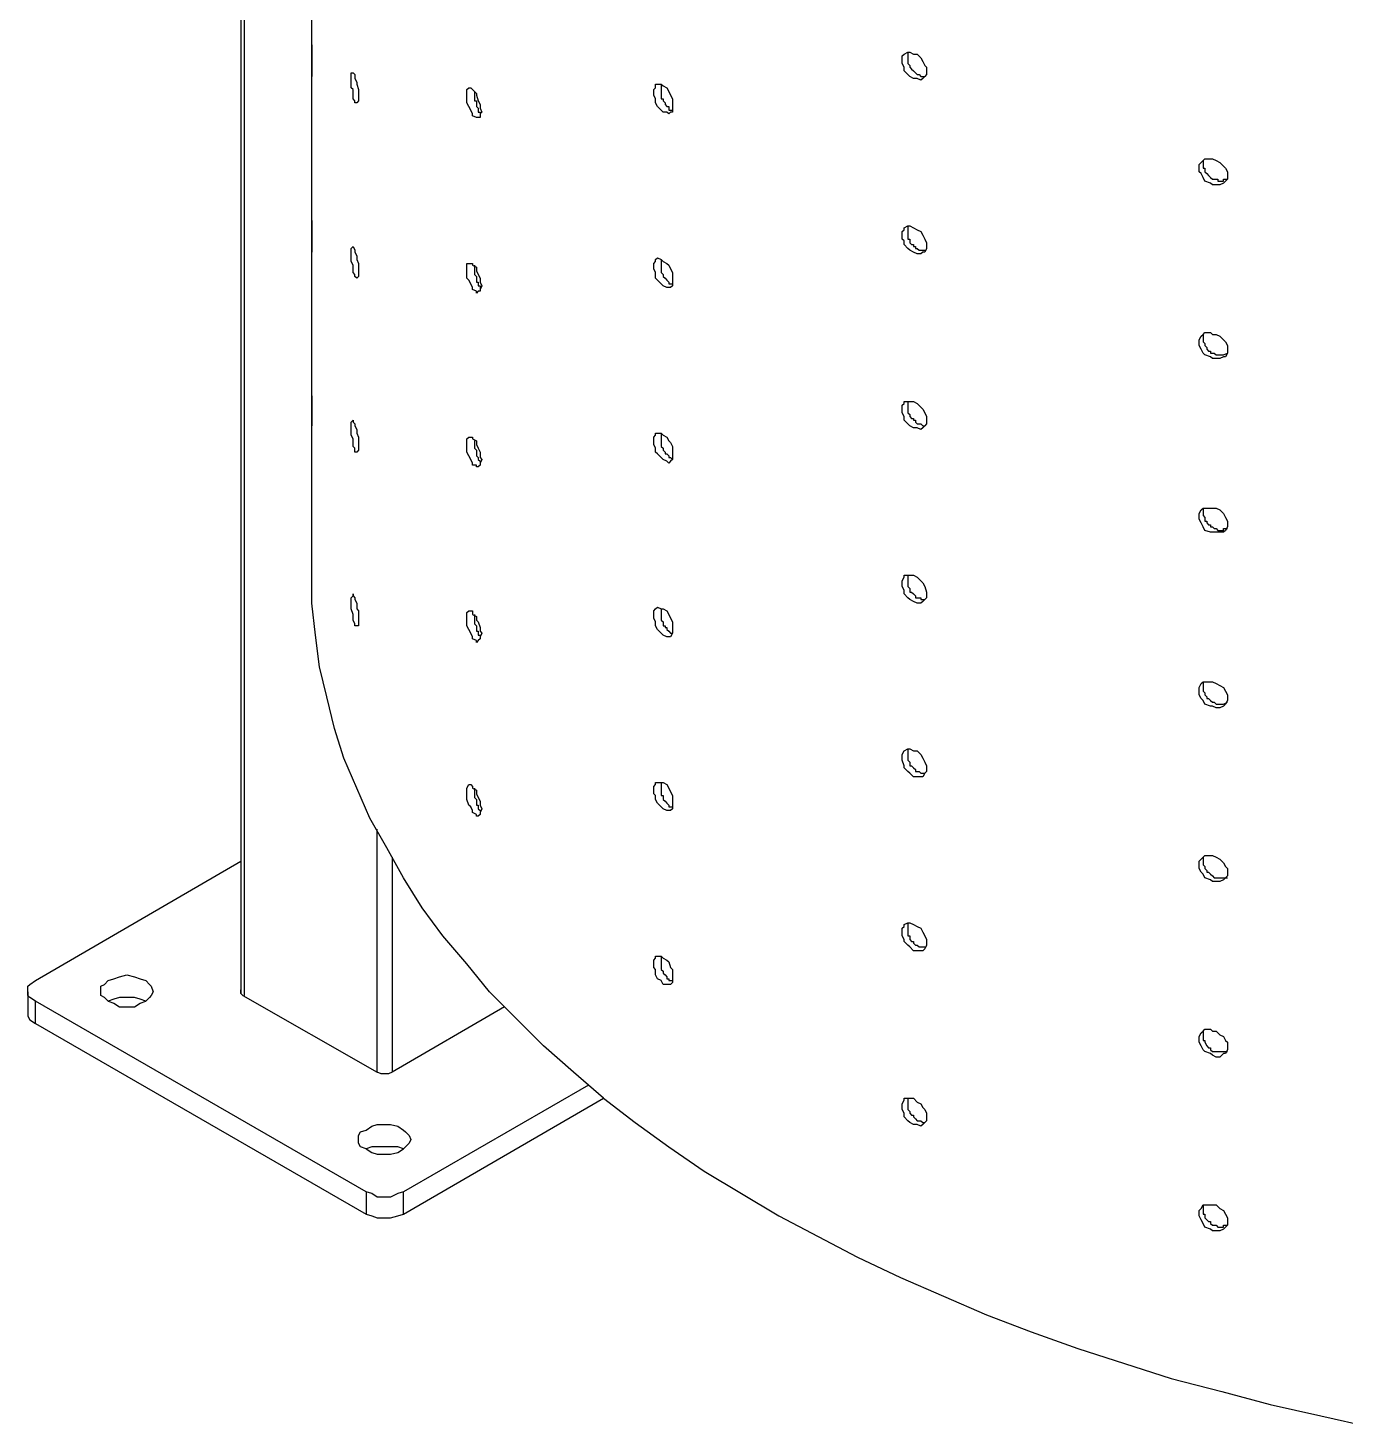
# Model space of a CAD drawing. Header units: millimetres. Extents: x 14997 to 18731, y 13743 to 19226.
# Drawn here: x 17791.6 to 18044.8, y 14945.4 to 15214.5 of the extents above; entities that cross this region are included whole.
import ezdxf

# ---------------------------------------------------------------- set-up
doc = ezdxf.new("R2010")
doc.units = ezdxf.units.MM
doc.header["$LTSCALE"] = 3
doc.layers.add('DomyÅ›lny', color=7, linetype='Continuous')

msp = doc.modelspace()

# ---------------------------------------------------------------- linework, layer by layer
at = {"layer": 'DomyÅ›lny'}
for p, q in [((17833.24, 15028.41), (17833.24, 15520.9)), ((17856.59, 14990.69), (17793.01, 15027.33)), ((17883.18, 15026.25), (17861.62, 15013.68)), ((17793.01, 15023.02), (17856.59, 14986.38)), ((17899.34, 15011.17), (17863.78, 14990.69))]:
    msp.add_line(p, q, dxfattribs=at)
for points in [[(17832.53, 15521.62, 0), (17832.53, 15028.77, 0), (17832.88, 15028.41, 0), (17858.75, 15013.68, 0)], [(17902.22, 15008.65, 0), (17896.47, 15013.68, 0), (17890.72, 15018.71, 0), (17885.33, 15024.1, 0), (17880.3, 15029.13, 0), (17875.99, 15034.52, 0), (17871.32, 15039.9, 0), (17867.37, 15045.29, 0), (17863.78, 15051.04, 0), (17860.55, 15056.79, 0), (17857.31, 15062.54, 0), (17854.8, 15068.28, 0), (17852.28, 15074.03, 0), (17850.49, 15079.78, 0), (17849.05, 15085.88, 0), (17847.61, 15091.63, 0), (17846.89, 15097.74, 0), (17846.18, 15103.85, 0), (17846.18, 15109.59, 0), (17846.18, 15477.44, 0)], [(17846.18, 15211.25, 0), (17846.18, 15210.89, 0), (17846.18, 15210.54, 0), (17846.18, 15210.18, 0), (17846.18, 15209.82, 0), (17846.18, 15209.1, 0), (17846.18, 15208.38, 0), (17846.18, 15207.3, 0), (17846.18, 15206.94, 0), (17846.18, 15206.22, 0), (17846.18, 15205.87, 0), (17846.18, 15205.15, 0)], [(17846.18, 15205.15, 0), (17846.18, 15205.51, 0), (17846.18, 15206.22, 0), (17846.18, 15206.94, 0), (17846.18, 15207.66, 0), (17846.18, 15208.38, 0), (17846.18, 15209.1, 0), (17846.18, 15210.18, 0), (17846.18, 15210.54, 0), (17846.18, 15210.89, 0), (17846.18, 15211.25, 0)], [(17960.77, 15209.82, 0), (17960.77, 15209.46, 0), (17960.77, 15209.1, 0), (17960.77, 15208.74, 0), (17960.77, 15208.38, 0), (17960.77, 15208.02, 0), (17960.77, 15207.66, 0), (17961.13, 15207.3, 0), (17961.13, 15206.94, 0), (17961.49, 15206.58, 0), (17961.85, 15206.22, 0), (17962.21, 15205.87, 0), (17962.56, 15205.51, 0), (17962.92, 15205.51, 0), (17963.28, 15205.15, 0), (17963.64, 15205.15, 0), (17964, 15205.15, 0)], [(17877.43, 15202.27, 0), (17877.43, 15201.91, 0), (17877.43, 15201.55, 0), (17877.43, 15201.2, 0), (17877.43, 15200.84, 0), (17877.43, 15200.48, 0), (17877.79, 15200.48, 0), (17877.79, 15200.12, 0), (17877.79, 15199.76, 0), (17877.79, 15199.4, 0), (17878.15, 15199.04, 0), (17878.15, 15198.68, 0), (17878.15, 15198.32, 0), (17878.51, 15198.32, 0), (17878.51, 15197.96, 0)], [(17913.35, 15203.71, 0), (17913.35, 15203.35, 0), (17913.35, 15202.99, 0), (17913.35, 15202.63, 0), (17913.35, 15202.27, 0), (17913.35, 15201.91, 0), (17913.35, 15201.55, 0), (17913.35, 15201.2, 0), (17913.35, 15200.84, 0), (17913.71, 15200.84, 0), (17913.71, 15200.48, 0), (17914.07, 15200.12, 0), (17914.07, 15199.76, 0), (17914.43, 15199.4, 0), (17914.79, 15199.4, 0), (17914.79, 15199.04, 0), (17914.79, 15198.68, 0), (17915.15, 15198.68, 0), (17915.51, 15198.68, 0)], [(18017.53, 15188.98, 0), (18017.53, 15188.62, 0), (18017.53, 15188.26, 0), (18017.53, 15187.9, 0), (18017.53, 15187.55, 0), (18017.89, 15187.55, 0), (18017.89, 15186.83, 0), (18018.24, 15186.47, 0), (18018.6, 15186.11, 0), (18018.96, 15185.75, 0), (18019.32, 15185.39, 0), (18019.68, 15185.39, 0), (18020.04, 15185.39, 0), (18020.4, 15185.39, 0), (18020.4, 15185.03, 0), (18021.12, 15185.03, 0), (18021.48, 15185.03, 0), (18021.48, 15185.39, 0), (18022.2, 15185.39, 0)], [(17846.18, 15177.49, 0), (17846.18, 15177.13, 0), (17846.18, 15176.77, 0), (17846.18, 15176.05, 0), (17846.18, 15175.69, 0), (17846.18, 15174.97, 0), (17846.18, 15174.25, 0), (17846.18, 15173.54, 0), (17846.18, 15172.82, 0), (17846.18, 15172.1, 0), (17846.18, 15171.74, 0), (17846.18, 15171.38, 0)], [(17846.18, 15171.38, 0), (17846.18, 15171.74, 0), (17846.18, 15172.1, 0), (17846.18, 15172.46, 0), (17846.18, 15173.18, 0), (17846.18, 15173.89, 0), (17846.18, 15174.61, 0), (17846.18, 15175.69, 0), (17846.18, 15176.41, 0), (17846.18, 15177.13, 0), (17846.18, 15177.49, 0)], [(17960.77, 15176.41, 0), (17960.77, 15176.05, 0), (17960.77, 15175.69, 0), (17960.77, 15174.97, 0), (17960.77, 15174.61, 0), (17960.77, 15173.89, 0), (17961.13, 15173.89, 0), (17961.13, 15173.54, 0), (17961.13, 15173.18, 0), (17961.49, 15172.82, 0), (17961.85, 15172.82, 0), (17961.85, 15172.46, 0), (17962.21, 15172.46, 0), (17962.21, 15172.1, 0), (17962.56, 15172.1, 0), (17962.92, 15171.74, 0), (17963.28, 15171.74, 0), (17963.64, 15171.74, 0), (17964, 15171.74, 0)], [(17913.35, 15169.94, 0), (17913.35, 15169.58, 0), (17913.35, 15169.22, 0), (17913.35, 15168.87, 0), (17913.35, 15168.51, 0), (17913.35, 15168.15, 0), (17913.35, 15167.79, 0), (17913.35, 15167.43, 0), (17913.71, 15167.07, 0), (17913.71, 15166.71, 0), (17914.07, 15166.35, 0), (17914.43, 15165.99, 0), (17914.79, 15165.63, 0), (17914.79, 15165.27, 0), (17915.15, 15165.27, 0), (17915.51, 15165.27, 0)], [(17877.43, 15168.87, 0), (17877.43, 15168.51, 0), (17877.43, 15168.15, 0), (17877.43, 15167.79, 0), (17877.43, 15167.43, 0), (17877.43, 15167.07, 0), (17877.79, 15166.71, 0), (17877.79, 15166.35, 0), (17877.79, 15165.99, 0), (17877.79, 15165.63, 0), (17878.15, 15165.63, 0), (17878.15, 15165.27, 0), (17878.15, 15164.91, 0), (17878.51, 15164.91, 0), (17878.51, 15164.55, 0), (17878.51, 15164.2, 0)], [(18017.53, 15155.57, 0), (18017.53, 15155.22, 0), (18017.53, 15154.86, 0), (18017.53, 15154.5, 0), (18017.53, 15154.14, 0), (18017.89, 15153.78, 0), (18017.89, 15153.42, 0), (18018.24, 15153.06, 0), (18018.24, 15152.7, 0), (18018.6, 15152.34, 0), (18018.96, 15152.34, 0), (18018.96, 15151.98, 0), (18019.32, 15151.98, 0), (18019.68, 15151.98, 0), (18020.04, 15151.62, 0), (18020.4, 15151.62, 0), (18021.12, 15151.62, 0), (18021.48, 15151.62, 0), (18022.2, 15151.98, 0)], [(17846.18, 15143.72, 0), (17846.18, 15143.36, 0), (17846.18, 15142.64, 0), (17846.18, 15141.92, 0), (17846.18, 15141.21, 0), (17846.18, 15140.49, 0), (17846.18, 15140.13, 0), (17846.18, 15139.41, 0), (17846.18, 15138.69, 0), (17846.18, 15138.33, 0), (17846.18, 15137.97, 0)], [(17846.18, 15137.97, 0), (17846.18, 15138.33, 0), (17846.18, 15139.05, 0), (17846.18, 15139.77, 0), (17846.18, 15140.49, 0), (17846.18, 15141.56, 0), (17846.18, 15142.28, 0), (17846.18, 15143, 0), (17846.18, 15143.36, 0), (17846.18, 15143.72, 0)], [(17960.77, 15142.64, 0), (17960.77, 15142.28, 0), (17960.77, 15141.92, 0), (17960.77, 15141.56, 0), (17960.77, 15141.21, 0), (17960.77, 15140.85, 0), (17960.77, 15140.49, 0), (17961.13, 15140.13, 0), (17961.13, 15139.77, 0), (17961.49, 15139.41, 0), (17961.85, 15139.41, 0), (17961.85, 15139.05, 0), (17962.21, 15139.05, 0), (17962.21, 15138.69, 0), (17962.56, 15138.33, 0), (17962.92, 15138.33, 0), (17963.28, 15138.33, 0), (17963.64, 15137.97, 0), (17964, 15137.97, 0)], [(17877.43, 15135.1, 0), (17877.43, 15134.74, 0), (17877.43, 15134.38, 0), (17877.43, 15134.02, 0), (17877.43, 15133.66, 0), (17877.79, 15133.3, 0), (17877.79, 15132.94, 0), (17877.79, 15132.58, 0), (17877.79, 15132.22, 0), (17878.15, 15131.87, 0), (17878.15, 15131.51, 0), (17878.51, 15131.15, 0), (17878.51, 15130.79, 0)], [(17913.35, 15136.54, 0), (17913.35, 15136.18, 0), (17913.35, 15135.82, 0), (17913.35, 15135.46, 0), (17913.35, 15135.1, 0), (17913.35, 15134.74, 0), (17913.35, 15134.02, 0), (17913.71, 15133.66, 0), (17913.71, 15133.3, 0), (17914.07, 15132.94, 0), (17914.07, 15132.58, 0), (17914.43, 15132.58, 0), (17914.79, 15132.22, 0), (17914.79, 15131.87, 0), (17915.15, 15131.87, 0), (17915.51, 15131.51, 0)], [(18017.53, 15122.17, 0), (18017.53, 15121.81, 0), (18017.53, 15121.45, 0), (18017.53, 15121.09, 0), (18017.53, 15120.73, 0), (18017.89, 15120.37, 0), (18017.89, 15120.01, 0), (18017.89, 15119.65, 0), (18018.24, 15119.65, 0), (18018.24, 15119.29, 0), (18018.6, 15118.93, 0), (18018.96, 15118.93, 0), (18018.96, 15118.57, 0), (18019.32, 15118.57, 0), (18019.68, 15118.21, 0), (18020.04, 15118.21, 0), (18020.4, 15117.86, 0), (18021.12, 15117.86, 0), (18021.48, 15117.86, 0), (18021.48, 15118.21, 0), (18022.2, 15118.21, 0)], [(17960.77, 15109.23, 0), (17960.77, 15108.88, 0), (17960.77, 15108.52, 0), (17960.77, 15108.16, 0), (17960.77, 15107.8, 0), (17960.77, 15107.08, 0), (17961.13, 15106.72, 0), (17961.13, 15106, 0), (17961.49, 15106, 0), (17961.85, 15105.64, 0), (17962.21, 15105.28, 0), (17962.21, 15104.92, 0), (17962.56, 15104.92, 0), (17962.92, 15104.92, 0), (17963.28, 15104.92, 0), (17963.28, 15104.56, 0), (17963.64, 15104.56, 0), (17964, 15104.56, 0)], [(17913.35, 15102.77, 0), (17913.35, 15102.41, 0), (17913.35, 15102.05, 0), (17913.35, 15101.69, 0), (17913.35, 15101.33, 0), (17913.35, 15100.97, 0), (17913.35, 15100.61, 0), (17913.71, 15100.25, 0), (17913.71, 15099.89, 0), (17913.71, 15099.54, 0), (17914.07, 15099.54, 0), (17914.07, 15099.18, 0), (17914.43, 15099.18, 0), (17914.43, 15098.82, 0), (17914.79, 15098.46, 0), (17915.15, 15098.1, 0), (17915.51, 15098.1, 0)], [(17877.43, 15101.69, 0), (17877.43, 15101.33, 0), (17877.43, 15100.97, 0), (17877.43, 15100.61, 0), (17877.43, 15100.25, 0), (17877.43, 15099.89, 0), (17877.79, 15099.54, 0), (17877.79, 15099.18, 0), (17877.79, 15098.82, 0), (17877.79, 15098.46, 0), (17878.15, 15098.46, 0), (17878.15, 15098.1, 0), (17878.15, 15097.74, 0), (17878.51, 15097.74, 0), (17878.51, 15097.38, 0)], [(18017.53, 15088.76, 0), (18017.53, 15088.4, 0), (18017.53, 15087.68, 0), (18017.53, 15087.32, 0), (18017.53, 15086.96, 0), (18017.89, 15086.6, 0), (18017.89, 15086.24, 0), (18018.24, 15085.88, 0), (18018.24, 15085.53, 0), (18018.6, 15085.53, 0), (18018.96, 15085.17, 0), (18019.32, 15084.81, 0), (18019.68, 15084.81, 0), (18020.04, 15084.45, 0), (18020.4, 15084.45, 0), (18021.12, 15084.45, 0), (18021.48, 15084.45, 0), (18022.2, 15084.81, 0)], [(17960.77, 15075.83, 0), (17960.77, 15075.47, 0), (17960.77, 15075.11, 0), (17960.77, 15074.75, 0), (17960.77, 15074.39, 0), (17960.77, 15074.03, 0), (17960.77, 15073.67, 0), (17961.13, 15073.31, 0), (17961.13, 15072.95, 0), (17961.13, 15072.59, 0), (17961.49, 15072.59, 0), (17961.85, 15072.23, 0), (17962.21, 15071.88, 0), (17962.21, 15071.52, 0), (17962.56, 15071.52, 0), (17962.92, 15071.52, 0), (17963.28, 15071.16, 0), (17963.64, 15071.16, 0), (17964, 15071.16, 0)], [(17877.43, 15068.28, 0), (17877.43, 15067.92, 0), (17877.43, 15067.56, 0), (17877.43, 15067.21, 0), (17877.43, 15066.85, 0), (17877.43, 15066.49, 0), (17877.79, 15066.13, 0), (17877.79, 15065.77, 0), (17877.79, 15065.41, 0), (17877.79, 15065.05, 0), (17878.15, 15065.05, 0), (17878.15, 15064.69, 0), (17878.15, 15064.33, 0), (17878.51, 15063.97, 0)], [(17913.35, 15069.36, 0), (17913.35, 15069, 0), (17913.35, 15068.64, 0), (17913.35, 15068.28, 0), (17913.35, 15067.92, 0), (17913.35, 15067.56, 0), (17913.35, 15067.21, 0), (17913.35, 15066.85, 0), (17913.71, 15066.85, 0), (17913.71, 15066.49, 0), (17913.71, 15066.13, 0), (17914.07, 15065.77, 0), (17914.43, 15065.41, 0), (17914.79, 15065.05, 0), (17914.79, 15064.69, 0), (17915.15, 15064.69, 0), (17915.51, 15064.69, 0)], [(17861.62, 15054.99, 0), (17861.62, 15013.68, 0), (17860.9, 15013.32, 0), (17859.83, 15013.32, 0), (17859.47, 15013.32, 0), (17858.75, 15013.68, 0), (17858.75, 15060.38, 0)], [(17791.57, 15029.13, 0), (17791.57, 15025.18, 0), (17791.57, 15024.46, 0), (17791.93, 15023.74, 0), (17793.01, 15023.02, 0), (17793.01, 15027.33, 0), (17791.93, 15028.05, 0), (17791.57, 15028.41, 0), (17791.57, 15029.13, 0), (17791.57, 15030.21, 0), (17791.93, 15030.56, 0), (17793.01, 15031.28, 0), (17832.53, 15054.27, 0)], [(18017.53, 15054.99, 0), (18017.53, 15054.63, 0), (18017.53, 15054.27, 0), (18017.53, 15053.91, 0), (18017.53, 15053.55, 0), (18017.89, 15053.2, 0), (18017.89, 15052.84, 0), (18018.24, 15052.48, 0), (18018.24, 15052.12, 0), (18018.6, 15052.12, 0), (18018.96, 15051.76, 0), (18019.32, 15051.4, 0), (18019.68, 15051.04, 0), (18020.04, 15051.04, 0), (18020.4, 15051.04, 0), (18021.12, 15051.04, 0), (18021.48, 15051.04, 0), (18022.2, 15051.04, 0)], [(17960.77, 15042.42, 0), (17960.77, 15042.06, 0), (17960.77, 15041.7, 0), (17960.77, 15041.34, 0), (17960.77, 15040.98, 0), (17960.77, 15040.62, 0), (17960.77, 15040.26, 0), (17960.77, 15039.9, 0), (17961.13, 15039.9, 0), (17961.13, 15039.54, 0), (17961.13, 15039.19, 0), (17961.49, 15038.83, 0), (17961.85, 15038.83, 0), (17961.85, 15038.47, 0), (17962.21, 15038.11, 0), (17962.56, 15038.11, 0), (17962.92, 15037.75, 0), (17963.28, 15037.75, 0), (17963.64, 15037.75, 0), (17964, 15037.75, 0)], [(17913.35, 15035.95, 0), (17913.35, 15035.59, 0), (17913.35, 15035.23, 0), (17913.35, 15034.88, 0), (17913.35, 15034.52, 0), (17913.35, 15034.16, 0), (17913.35, 15033.8, 0), (17913.35, 15033.44, 0), (17913.71, 15033.08, 0), (17913.71, 15032.72, 0), (17914.07, 15032.36, 0), (17914.43, 15032, 0), (17914.43, 15031.64, 0), (17914.79, 15031.64, 0), (17914.79, 15031.28, 0), (17915.15, 15031.28, 0), (17915.51, 15031.28, 0), (17915.51, 15030.92, 0)], [(17807.02, 15027.33, 0), (17806.3, 15028.05, 0), (17805.58, 15028.41, 0), (17805.58, 15029.13, 0), (17805.58, 15030.21, 0), (17806.3, 15030.56, 0), (17807.02, 15031.28, 0), (17808.1, 15031.64, 0), (17809.18, 15032, 0), (17810.61, 15032.36, 0), (17812.05, 15032, 0), (17813.13, 15031.64, 0), (17814.21, 15031.28, 0), (17814.92, 15030.56, 0), (17815.28, 15030.21, 0), (17815.64, 15029.13, 0), (17815.28, 15028.41, 0), (17814.92, 15028.05, 0), (17814.21, 15027.33, 0), (17813.13, 15027.69, 0), (17812.05, 15028.05, 0), (17810.61, 15028.05, 0), (17809.18, 15028.05, 0), (17808.1, 15027.69, 0), (17807.02, 15027.33, 0), (17808.1, 15026.97, 0), (17809.18, 15026.25, 0), (17810.61, 15026.25, 0), (17812.05, 15026.25, 0), (17813.13, 15026.97, 0), (17814.21, 15027.33, 0)], [(17832.53, 15028.77, 0), (17832.53, 15029.13, 0), (17832.53, 15029.49, 0)], [(18017.53, 15021.58, 0), (18017.53, 15021.22, 0), (18017.53, 15020.87, 0), (18017.53, 15020.51, 0), (18017.53, 15019.79, 0), (18017.89, 15019.79, 0), (18017.89, 15019.43, 0), (18018.24, 15018.71, 0), (18018.6, 15018.35, 0), (18018.96, 15018.35, 0), (18018.96, 15017.99, 0), (18019.32, 15017.63, 0), (18019.68, 15017.63, 0), (18020.04, 15017.63, 0), (18020.4, 15017.63, 0), (18021.12, 15017.63, 0), (18021.48, 15017.63, 0), (18022.2, 15017.63, 0)], [(17863.78, 14986.38, 0), (17902.22, 15008.65, 0), (17908.32, 15003.98, 0), (17914.79, 14999.31, 0), (17921.61, 14994.64, 0), (17928.8, 14990.33, 0), (17935.98, 14986.02, 0), (17943.53, 14982.07, 0), (17951.07, 14978.12, 0), (17959.33, 14974.17, 0), (17967.59, 14970.57, 0), (17975.86, 14966.98, 0), (17984.48, 14963.75, 0), (17993.46, 14960.52, 0), (18002.44, 14957.64, 0), (18011.42, 14954.77, 0), (18021.12, 14952.25, 0), (18030.46, 14949.74, 0), (18040.16, 14947.58, 0), (18049.86, 14945.43, 0)], [(17960.77, 15008.65, 0), (17960.77, 15008.29, 0), (17960.77, 15007.93, 0), (17960.77, 15007.57, 0), (17960.77, 15006.86, 0), (17960.77, 15006.5, 0), (17961.13, 15006.14, 0), (17961.13, 15005.78, 0), (17961.49, 15005.42, 0), (17961.85, 15005.42, 0), (17961.85, 15005.06, 0), (17962.21, 15004.7, 0), (17962.56, 15004.34, 0), (17962.92, 15004.34, 0), (17963.28, 15004.34, 0), (17963.64, 15003.98, 0), (17964, 15003.98, 0)], [(17856.59, 14998.95, 0), (17855.52, 14999.31, 0), (17855.16, 15000.03, 0), (17855.16, 15000.75, 0), (17855.16, 15001.47, 0), (17855.52, 15002.19, 0), (17856.59, 15002.54, 0), (17857.67, 15003.26, 0), (17858.75, 15003.62, 0), (17859.83, 15003.62, 0), (17861.26, 15003.62, 0), (17862.7, 15003.26, 0), (17863.78, 15002.54, 0), (17864.14, 15002.19, 0), (17864.86, 15001.47, 0), (17865.22, 15000.75, 0), (17864.86, 15000.03, 0), (17864.14, 14999.31, 0), (17863.78, 14998.95, 0), (17862.7, 14999.31, 0), (17861.26, 14999.31, 0), (17859.83, 14999.31, 0), (17858.75, 14999.31, 0), (17857.67, 14999.31, 0), (17856.59, 14998.95, 0), (17857.67, 14998.23, 0), (17858.75, 14997.88, 0), (17859.83, 14997.88, 0), (17861.26, 14997.88, 0), (17862.7, 14998.23, 0), (17863.78, 14998.95, 0)], [(18017.53, 14988.18, 0), (18017.53, 14987.82, 0), (18017.53, 14987.46, 0), (18017.53, 14987.1, 0), (18017.53, 14986.74, 0), (18017.53, 14986.38, 0), (18017.89, 14986.38, 0), (18017.89, 14986.02, 0), (18017.89, 14985.66, 0), (18018.24, 14985.3, 0), (18018.6, 14984.94, 0), (18018.96, 14984.94, 0), (18018.96, 14984.58, 0), (18019.32, 14984.22, 0), (18019.68, 14984.22, 0), (18020.04, 14984.22, 0), (18020.4, 14983.87, 0), (18021.12, 14983.87, 0), (18021.48, 14983.87, 0), (18021.48, 14984.22, 0), (18022.2, 14984.22, 0)]]:
    msp.add_polyline3d(points, dxfattribs=at)
for points in [[(17964.36, 15206.94, 0), (17964.36, 15206.22, 0), (17964.36, 15205.51, 0), (17964, 15205.15, 0), (17963.64, 15204.79, 0), (17963.28, 15204.43, 0), (17962.56, 15204.79, 0), (17961.85, 15204.79, 0), (17961.13, 15205.15, 0), (17960.77, 15205.51, 0), (17960.05, 15206.22, 0), (17960.05, 15206.94, 0), (17959.69, 15207.66, 0), (17959.69, 15208.38, 0), (17959.69, 15209.1, 0), (17960.05, 15209.46, 0), (17960.77, 15209.82, 0), (17961.13, 15209.82, 0), (17961.85, 15209.46, 0), (17962.56, 15209.46, 0), (17963.28, 15208.74, 0), (17963.64, 15208.02, 0), (17964, 15207.3, 0)], [(17855.16, 15201.91, 0), (17855.16, 15201.55, 0), (17855.16, 15200.84, 0), (17855.16, 15200.48, 0), (17854.8, 15200.12, 0), (17854.44, 15200.12, 0), (17854.44, 15200.48, 0), (17854.08, 15200.84, 0), (17854.08, 15201.55, 0), (17854.08, 15202.63, 0), (17853.72, 15202.99, 0), (17853.72, 15204.07, 0), (17853.72, 15204.79, 0), (17853.72, 15205.15, 0), (17853.72, 15205.87, 0), (17854.08, 15205.87, 0), (17854.44, 15205.51, 0), (17854.44, 15204.79, 0), (17854.8, 15204.07, 0), (17854.8, 15203.71, 0), (17855.16, 15202.63, 0)], [(17878.51, 15199.04, 0), (17878.87, 15198.32, 0), (17878.51, 15197.96, 0), (17878.51, 15197.24, 0), (17878.15, 15197.24, 0), (17877.79, 15197.24, 0), (17877.07, 15197.6, 0), (17877.07, 15197.96, 0), (17876.71, 15198.68, 0), (17876.35, 15199.4, 0), (17875.99, 15200.12, 0), (17875.99, 15200.84, 0), (17875.99, 15201.55, 0), (17875.99, 15201.91, 0), (17875.99, 15202.63, 0), (17876.35, 15202.99, 0), (17876.71, 15202.99, 0), (17877.07, 15202.63, 0), (17877.79, 15201.91, 0), (17877.79, 15201.55, 0), (17878.15, 15200.48, 0), (17878.51, 15199.76, 0)], [(17915.51, 15200.12, 0), (17915.51, 15199.4, 0), (17915.51, 15198.68, 0), (17915.51, 15198.32, 0), (17915.15, 15198.32, 0), (17914.79, 15197.96, 0), (17914.43, 15198.32, 0), (17913.71, 15198.32, 0), (17913.35, 15198.68, 0), (17912.63, 15199.4, 0), (17912.27, 15200.12, 0), (17912.27, 15200.84, 0), (17911.91, 15201.55, 0), (17911.91, 15202.27, 0), (17911.91, 15202.63, 0), (17912.27, 15202.99, 0), (17912.27, 15203.71, 0), (17912.63, 15203.71, 0), (17913.35, 15203.71, 0), (17913.71, 15203.35, 0), (17914.43, 15202.99, 0), (17914.79, 15202.27, 0), (17915.15, 15201.55, 0), (17915.51, 15200.84, 0)], [(18022.2, 15186.83, 0), (18022.2, 15186.11, 0), (18022.2, 15185.39, 0), (18021.84, 15185.03, 0), (18021.48, 15184.67, 0), (18020.76, 15184.31, 0), (18020.04, 15184.31, 0), (18019.32, 15184.31, 0), (18018.96, 15184.67, 0), (18017.89, 15185.03, 0), (18017.53, 15185.75, 0), (18017.17, 15186.47, 0), (18016.81, 15186.83, 0), (18016.81, 15187.55, 0), (18016.81, 15188.26, 0), (18017.17, 15188.62, 0), (18017.53, 15188.98, 0), (18017.89, 15189.34, 0), (18018.96, 15189.34, 0), (18019.32, 15189.34, 0), (18020.04, 15188.98, 0), (18020.76, 15188.62, 0), (18021.48, 15187.9, 0), (18021.84, 15187.55, 0)], [(17964.36, 15173.18, 0), (17964.36, 15172.46, 0), (17964.36, 15172.1, 0), (17964, 15171.38, 0), (17963.64, 15171.38, 0), (17963.28, 15171.02, 0), (17962.56, 15171.02, 0), (17961.85, 15171.38, 0), (17961.13, 15171.74, 0), (17960.77, 15172.1, 0), (17960.05, 15172.82, 0), (17960.05, 15173.54, 0), (17959.69, 15173.89, 0), (17959.69, 15174.61, 0), (17959.69, 15175.33, 0), (17960.05, 15175.69, 0), (17960.05, 15176.05, 0), (17960.77, 15176.41, 0), (17961.13, 15176.41, 0), (17961.85, 15176.05, 0), (17962.56, 15175.69, 0), (17963.28, 15175.33, 0), (17963.64, 15174.61, 0), (17964, 15173.89, 0)], [(17855.16, 15168.51, 0), (17855.16, 15167.79, 0), (17855.16, 15167.07, 0), (17855.16, 15166.71, 0), (17854.8, 15166.35, 0), (17854.44, 15166.71, 0), (17854.44, 15167.07, 0), (17854.08, 15167.43, 0), (17854.08, 15168.15, 0), (17854.08, 15168.87, 0), (17853.72, 15169.58, 0), (17853.72, 15170.3, 0), (17853.72, 15171.38, 0), (17853.72, 15171.74, 0), (17853.72, 15172.1, 0), (17854.08, 15172.46, 0), (17854.44, 15171.74, 0), (17854.44, 15171.38, 0), (17854.8, 15170.66, 0), (17854.8, 15169.94, 0), (17855.16, 15169.22, 0)], [(17915.51, 15166.71, 0), (17915.51, 15165.99, 0), (17915.51, 15165.27, 0), (17915.51, 15164.91, 0), (17915.15, 15164.55, 0), (17914.79, 15164.55, 0), (17914.43, 15164.55, 0), (17913.71, 15164.91, 0), (17913.35, 15165.27, 0), (17912.63, 15165.99, 0), (17912.27, 15166.35, 0), (17912.27, 15167.43, 0), (17911.91, 15168.15, 0), (17911.91, 15168.51, 0), (17911.91, 15169.22, 0), (17912.27, 15169.58, 0), (17912.27, 15169.94, 0), (17912.63, 15170.3, 0), (17913.35, 15169.94, 0), (17913.71, 15169.58, 0), (17914.43, 15169.22, 0), (17914.79, 15168.87, 0), (17915.15, 15168.15, 0), (17915.51, 15167.43, 0)], [(17878.51, 15165.63, 0), (17878.87, 15164.91, 0), (17878.51, 15164.2, 0), (17878.51, 15163.84, 0), (17878.15, 15163.84, 0), (17877.79, 15163.48, 0), (17877.79, 15163.84, 0), (17877.07, 15164.2, 0), (17877.07, 15164.55, 0), (17876.71, 15165.27, 0), (17876.35, 15165.99, 0), (17875.99, 15166.35, 0), (17875.99, 15167.43, 0), (17875.99, 15168.15, 0), (17875.99, 15168.51, 0), (17875.99, 15169.22, 0), (17876.35, 15169.22, 0), (17876.71, 15169.22, 0), (17877.07, 15169.22, 0), (17877.07, 15168.87, 0), (17877.79, 15168.51, 0), (17877.79, 15167.79, 0), (17878.15, 15167.07, 0), (17878.51, 15166.35, 0)], [(18022.2, 15153.42, 0), (18022.2, 15152.7, 0), (18022.2, 15151.98, 0), (18021.84, 15151.26, 0), (18021.48, 15151.26, 0), (18020.76, 15150.9, 0), (18020.04, 15150.9, 0), (18019.32, 15150.9, 0), (18018.96, 15151.26, 0), (18017.89, 15151.62, 0), (18017.53, 15151.98, 0), (18017.17, 15152.7, 0), (18016.81, 15153.42, 0), (18016.81, 15154.14, 0), (18016.81, 15154.5, 0), (18017.17, 15155.22, 0), (18017.53, 15155.57, 0), (18017.89, 15155.93, 0), (18018.96, 15155.93, 0), (18019.32, 15155.57, 0), (18020.04, 15155.57, 0), (18020.76, 15155.22, 0), (18021.48, 15154.5, 0), (18021.84, 15154.14, 0)], [(17964.36, 15139.77, 0), (17964.36, 15139.05, 0), (17964.36, 15138.33, 0), (17964, 15137.97, 0), (17963.64, 15137.61, 0), (17963.28, 15137.25, 0), (17962.56, 15137.61, 0), (17961.85, 15137.61, 0), (17961.13, 15137.97, 0), (17960.77, 15138.33, 0), (17960.05, 15139.05, 0), (17960.05, 15139.77, 0), (17959.69, 15140.49, 0), (17959.69, 15141.21, 0), (17959.69, 15141.92, 0), (17960.05, 15142.28, 0), (17960.05, 15142.64, 0), (17960.77, 15142.64, 0), (17961.13, 15142.64, 0), (17961.85, 15142.64, 0), (17962.56, 15142.28, 0), (17963.28, 15141.56, 0), (17963.64, 15141.21, 0), (17964, 15140.49, 0)], [(17855.16, 15135.1, 0), (17855.16, 15134.02, 0), (17855.16, 15133.66, 0), (17855.16, 15133.3, 0), (17854.8, 15132.94, 0), (17854.44, 15132.94, 0), (17854.44, 15133.66, 0), (17854.08, 15134.02, 0), (17854.08, 15134.74, 0), (17854.08, 15135.46, 0), (17853.72, 15136.18, 0), (17853.72, 15136.89, 0), (17853.72, 15137.61, 0), (17853.72, 15138.33, 0), (17853.72, 15138.69, 0), (17854.08, 15139.05, 0), (17854.08, 15138.69, 0), (17854.44, 15138.33, 0), (17854.44, 15137.97, 0), (17854.8, 15137.25, 0), (17854.8, 15136.54, 0), (17855.16, 15135.82, 0)], [(17878.51, 15131.87, 0), (17878.87, 15131.51, 0), (17878.51, 15130.79, 0), (17878.51, 15130.43, 0), (17878.15, 15130.07, 0), (17877.79, 15130.07, 0), (17877.79, 15130.43, 0), (17877.07, 15130.43, 0), (17877.07, 15130.79, 0), (17876.71, 15131.51, 0), (17876.35, 15132.22, 0), (17875.99, 15132.94, 0), (17875.99, 15133.66, 0), (17875.99, 15134.74, 0), (17875.99, 15135.1, 0), (17875.99, 15135.46, 0), (17876.35, 15135.82, 0), (17876.71, 15135.82, 0), (17877.07, 15135.82, 0), (17877.07, 15135.46, 0), (17877.79, 15135.1, 0), (17877.79, 15134.38, 0), (17878.15, 15133.66, 0), (17878.51, 15132.94, 0)], [(17915.51, 15132.94, 0), (17915.51, 15132.58, 0), (17915.51, 15131.87, 0), (17915.51, 15131.51, 0), (17915.15, 15131.15, 0), (17914.79, 15130.79, 0), (17914.43, 15131.15, 0), (17913.71, 15131.51, 0), (17913.35, 15131.87, 0), (17912.63, 15132.58, 0), (17912.27, 15132.94, 0), (17912.27, 15133.66, 0), (17911.91, 15134.38, 0), (17911.91, 15135.1, 0), (17911.91, 15135.82, 0), (17912.27, 15136.18, 0), (17912.27, 15136.54, 0), (17912.63, 15136.54, 0), (17913.35, 15136.54, 0), (17913.71, 15136.18, 0), (17914.43, 15135.82, 0), (17914.79, 15135.1, 0), (17915.15, 15134.74, 0), (17915.51, 15134.02, 0)], [(18022.2, 15119.65, 0), (18022.2, 15118.93, 0), (18022.2, 15118.57, 0), (18021.84, 15117.86, 0), (18021.48, 15117.5, 0), (18020.76, 15117.5, 0), (18020.04, 15117.5, 0), (18019.32, 15117.5, 0), (18018.96, 15117.5, 0), (18017.89, 15117.86, 0), (18017.53, 15118.57, 0), (18017.17, 15119.29, 0), (18016.81, 15120.01, 0), (18016.81, 15120.73, 0), (18016.81, 15121.09, 0), (18017.17, 15121.81, 0), (18017.53, 15122.17, 0), (18017.89, 15122.17, 0), (18018.96, 15122.17, 0), (18019.32, 15122.17, 0), (18020.04, 15122.17, 0), (18020.76, 15121.81, 0), (18021.48, 15121.09, 0), (18021.84, 15120.37, 0)], [(17964.36, 15106, 0), (17964.36, 15105.64, 0), (17964.36, 15104.92, 0), (17964, 15104.56, 0), (17963.64, 15104.21, 0), (17963.28, 15103.85, 0), (17962.56, 15103.85, 0), (17961.85, 15104.21, 0), (17961.13, 15104.56, 0), (17960.77, 15104.92, 0), (17960.05, 15105.64, 0), (17960.05, 15106.36, 0), (17959.69, 15107.08, 0), (17959.69, 15107.8, 0), (17959.69, 15108.16, 0), (17960.05, 15108.88, 0), (17960.05, 15109.23, 0), (17960.77, 15109.23, 0), (17961.13, 15109.23, 0), (17961.85, 15109.23, 0), (17962.56, 15108.88, 0), (17963.28, 15108.16, 0), (17963.64, 15107.8, 0), (17964, 15107.08, 0)], [(17854.08, 15105.64, 0), (17854.08, 15105.28, 0), (17854.44, 15104.92, 0), (17854.44, 15104.56, 0), (17854.8, 15103.85, 0), (17854.8, 15102.77, 0), (17855.16, 15102.41, 0), (17855.16, 15101.33, 0), (17855.16, 15100.61, 0), (17855.16, 15100.25, 0), (17855.16, 15099.54, 0), (17854.8, 15099.54, 0), (17854.44, 15099.54, 0), (17854.44, 15099.89, 0), (17854.08, 15100.61, 0), (17854.08, 15101.33, 0), (17854.08, 15101.69, 0), (17853.72, 15102.77, 0), (17853.72, 15103.49, 0), (17853.72, 15104.21, 0), (17853.72, 15104.56, 0), (17853.72, 15104.92, 0), (17854.08, 15105.28, 0)], [(17878.51, 15098.46, 0), (17878.87, 15098.1, 0), (17878.51, 15097.38, 0), (17878.51, 15097.02, 0), (17878.15, 15096.66, 0), (17877.79, 15096.3, 0), (17877.79, 15096.66, 0), (17877.07, 15097.02, 0), (17877.07, 15097.38, 0), (17876.71, 15098.1, 0), (17876.35, 15098.82, 0), (17875.99, 15099.54, 0), (17875.99, 15100.25, 0), (17875.99, 15100.97, 0), (17875.99, 15101.69, 0), (17875.99, 15102.05, 0), (17876.35, 15102.41, 0), (17876.71, 15102.41, 0), (17877.07, 15102.41, 0), (17877.07, 15101.69, 0), (17877.79, 15101.33, 0), (17877.79, 15100.61, 0), (17878.15, 15100.25, 0), (17878.51, 15099.18, 0)], [(17915.51, 15099.54, 0), (17915.51, 15099.18, 0), (17915.51, 15098.46, 0), (17915.51, 15098.1, 0), (17915.15, 15097.38, 0), (17914.79, 15097.38, 0), (17914.43, 15097.38, 0), (17913.71, 15097.74, 0), (17913.35, 15098.1, 0), (17912.63, 15098.82, 0), (17912.27, 15099.54, 0), (17912.27, 15100.25, 0), (17911.91, 15100.97, 0), (17911.91, 15101.69, 0), (17911.91, 15102.41, 0), (17912.27, 15102.77, 0), (17912.63, 15103.13, 0), (17913.35, 15102.77, 0), (17913.71, 15102.77, 0), (17914.43, 15102.41, 0), (17914.79, 15101.69, 0), (17915.15, 15100.97, 0), (17915.51, 15100.25, 0)], [(18022.2, 15086.24, 0), (18022.2, 15085.53, 0), (18022.2, 15085.17, 0), (18021.84, 15084.45, 0), (18021.48, 15084.09, 0), (18020.76, 15083.73, 0), (18020.04, 15083.73, 0), (18019.32, 15084.09, 0), (18018.96, 15084.09, 0), (18017.89, 15084.45, 0), (18017.53, 15085.17, 0), (18017.17, 15085.53, 0), (18016.81, 15086.24, 0), (18016.81, 15086.96, 0), (18016.81, 15087.68, 0), (18017.17, 15088.4, 0), (18017.53, 15088.76, 0), (18017.89, 15088.76, 0), (18018.96, 15088.76, 0), (18019.32, 15088.76, 0), (18020.04, 15088.4, 0), (18020.76, 15088.04, 0), (18021.48, 15087.68, 0), (18021.84, 15086.96, 0)], [(17964.36, 15072.59, 0), (17964.36, 15072.23, 0), (17964.36, 15071.52, 0), (17964, 15071.16, 0), (17963.64, 15070.44, 0), (17963.28, 15070.44, 0), (17962.56, 15070.44, 0), (17961.85, 15070.44, 0), (17961.13, 15071.16, 0), (17960.77, 15071.52, 0), (17960.05, 15072.23, 0), (17960.05, 15072.59, 0), (17959.69, 15073.67, 0), (17959.69, 15074.39, 0), (17959.69, 15074.75, 0), (17960.05, 15075.47, 0), (17960.77, 15075.83, 0), (17961.13, 15075.83, 0), (17961.85, 15075.47, 0), (17962.56, 15075.47, 0), (17963.28, 15074.75, 0), (17963.64, 15074.03, 0), (17964, 15073.31, 0)], [(17878.51, 15065.05, 0), (17878.87, 15064.33, 0), (17878.51, 15063.61, 0), (17878.51, 15063.25, 0), (17878.15, 15062.89, 0), (17877.79, 15062.89, 0), (17877.79, 15063.25, 0), (17877.07, 15063.61, 0), (17877.07, 15063.97, 0), (17876.71, 15064.69, 0), (17876.35, 15065.05, 0), (17875.99, 15066.13, 0), (17875.99, 15066.85, 0), (17875.99, 15067.56, 0), (17875.99, 15067.92, 0), (17875.99, 15068.28, 0), (17876.35, 15069, 0), (17876.71, 15069, 0), (17877.07, 15068.64, 0), (17877.07, 15068.28, 0), (17877.79, 15067.92, 0), (17877.79, 15067.21, 0), (17878.15, 15066.49, 0), (17878.51, 15065.77, 0)], [(17915.51, 15066.13, 0), (17915.51, 15065.41, 0), (17915.51, 15064.69, 0), (17915.51, 15064.33, 0), (17915.15, 15063.97, 0), (17914.79, 15063.97, 0), (17914.43, 15063.97, 0), (17913.71, 15064.33, 0), (17913.35, 15064.69, 0), (17912.63, 15065.41, 0), (17912.27, 15066.13, 0), (17912.27, 15066.85, 0), (17911.91, 15067.21, 0), (17911.91, 15068.28, 0), (17911.91, 15068.64, 0), (17912.27, 15069, 0), (17912.27, 15069.36, 0), (17912.63, 15069.36, 0), (17913.35, 15069.36, 0), (17913.71, 15069.36, 0), (17914.43, 15069, 0), (17914.79, 15068.28, 0), (17915.15, 15067.56, 0), (17915.51, 15066.85, 0)], [(18022.2, 15052.84, 0), (18022.2, 15052.12, 0), (18022.2, 15051.4, 0), (18021.84, 15051.04, 0), (18021.48, 15050.68, 0), (18020.76, 15050.32, 0), (18020.04, 15050.32, 0), (18019.32, 15050.32, 0), (18018.96, 15050.68, 0), (18017.89, 15051.04, 0), (18017.53, 15051.76, 0), (18017.17, 15052.12, 0), (18016.81, 15052.84, 0), (18016.81, 15053.55, 0), (18016.81, 15054.27, 0), (18017.17, 15054.63, 0), (18017.53, 15054.99, 0), (18017.89, 15055.35, 0), (18018.96, 15055.35, 0), (18019.32, 15055.35, 0), (18020.04, 15054.99, 0), (18020.76, 15054.63, 0), (18021.48, 15053.91, 0), (18021.84, 15053.2, 0)], [(17964.36, 15039.19, 0), (17964.36, 15038.47, 0), (17964.36, 15038.11, 0), (17964, 15037.39, 0), (17963.64, 15037.03, 0), (17963.28, 15037.03, 0), (17962.56, 15037.03, 0), (17961.85, 15037.03, 0), (17961.13, 15037.75, 0), (17960.77, 15038.11, 0), (17960.05, 15038.83, 0), (17960.05, 15039.19, 0), (17959.69, 15039.9, 0), (17959.69, 15040.62, 0), (17959.69, 15041.34, 0), (17960.05, 15041.7, 0), (17960.05, 15042.06, 0), (17960.77, 15042.42, 0), (17961.13, 15042.42, 0), (17961.85, 15042.06, 0), (17962.56, 15041.7, 0), (17963.28, 15041.34, 0), (17963.64, 15040.62, 0), (17964, 15039.9, 0)], [(17915.51, 15032.72, 0), (17915.51, 15032, 0), (17915.51, 15031.28, 0), (17915.51, 15030.92, 0), (17915.15, 15030.56, 0), (17914.79, 15030.56, 0), (17914.43, 15030.56, 0), (17913.71, 15030.56, 0), (17913.35, 15031.28, 0), (17912.63, 15031.64, 0), (17912.27, 15032.36, 0), (17912.27, 15033.44, 0), (17911.91, 15033.8, 0), (17911.91, 15034.52, 0), (17911.91, 15035.23, 0), (17912.27, 15035.59, 0), (17912.27, 15035.95, 0), (17912.63, 15035.95, 0), (17913.35, 15035.95, 0), (17913.71, 15035.59, 0), (17914.43, 15035.23, 0), (17914.79, 15034.88, 0), (17915.15, 15033.8, 0), (17915.51, 15033.44, 0)], [(18022.2, 15019.43, 0), (18022.2, 15018.71, 0), (18022.2, 15017.99, 0), (18021.84, 15017.27, 0), (18021.48, 15017.27, 0), (18020.76, 15016.55, 0), (18020.04, 15016.55, 0), (18019.32, 15016.91, 0), (18018.96, 15017.27, 0), (18017.89, 15017.63, 0), (18017.53, 15017.99, 0), (18017.17, 15018.71, 0), (18016.81, 15019.43, 0), (18016.81, 15019.79, 0), (18016.81, 15020.51, 0), (18017.17, 15021.22, 0), (18017.53, 15021.58, 0), (18017.89, 15021.94, 0), (18018.96, 15021.94, 0), (18019.32, 15021.58, 0), (18020.04, 15021.58, 0), (18020.76, 15020.87, 0), (18021.48, 15020.51, 0), (18021.84, 15019.79, 0)], [(17964.36, 15005.78, 0), (17964.36, 15005.06, 0), (17964.36, 15004.34, 0), (17964, 15003.98, 0), (17963.64, 15003.62, 0), (17963.28, 15003.26, 0), (17962.56, 15003.62, 0), (17961.85, 15003.62, 0), (17961.13, 15003.98, 0), (17960.77, 15004.34, 0), (17960.05, 15005.06, 0), (17960.05, 15005.78, 0), (17959.69, 15006.5, 0), (17959.69, 15007.21, 0), (17959.69, 15007.57, 0), (17960.05, 15008.29, 0), (17960.05, 15008.65, 0), (17960.77, 15008.65, 0), (17961.13, 15008.65, 0), (17961.85, 15008.65, 0), (17962.56, 15007.93, 0), (17963.28, 15007.57, 0), (17963.64, 15006.86, 0), (17964, 15006.5, 0)], [(17856.59, 14990.69, 0), (17856.59, 14986.38, 0), (17857.67, 14986.02, 0), (17858.75, 14985.66, 0), (17859.83, 14985.66, 0), (17861.26, 14985.66, 0), (17862.7, 14986.02, 0), (17863.78, 14986.38, 0), (17863.78, 14990.69, 0), (17862.7, 14990.33, 0), (17861.26, 14989.61, 0), (17859.83, 14989.61, 0), (17858.75, 14989.61, 0), (17857.67, 14990.33, 0)], [(18022.2, 14985.66, 0), (18022.2, 14984.94, 0), (18022.2, 14984.22, 0), (18021.84, 14983.87, 0), (18021.48, 14983.51, 0), (18020.76, 14983.15, 0), (18020.04, 14983.15, 0), (18019.32, 14983.15, 0), (18018.96, 14983.51, 0), (18017.89, 14983.87, 0), (18017.53, 14984.58, 0), (18017.17, 14985.3, 0), (18016.81, 14986.02, 0), (18016.81, 14986.38, 0), (18016.81, 14987.1, 0), (18017.17, 14987.46, 0), (18017.53, 14988.18, 0), (18017.89, 14988.18, 0), (18018.96, 14988.18, 0), (18019.32, 14988.18, 0), (18020.04, 14988.18, 0), (18020.76, 14987.46, 0), (18021.48, 14987.1, 0), (18021.84, 14986.38, 0)]]:
    msp.add_polyline3d(points, close=True, dxfattribs=at)

doc.saveas('drawing.dxf')
